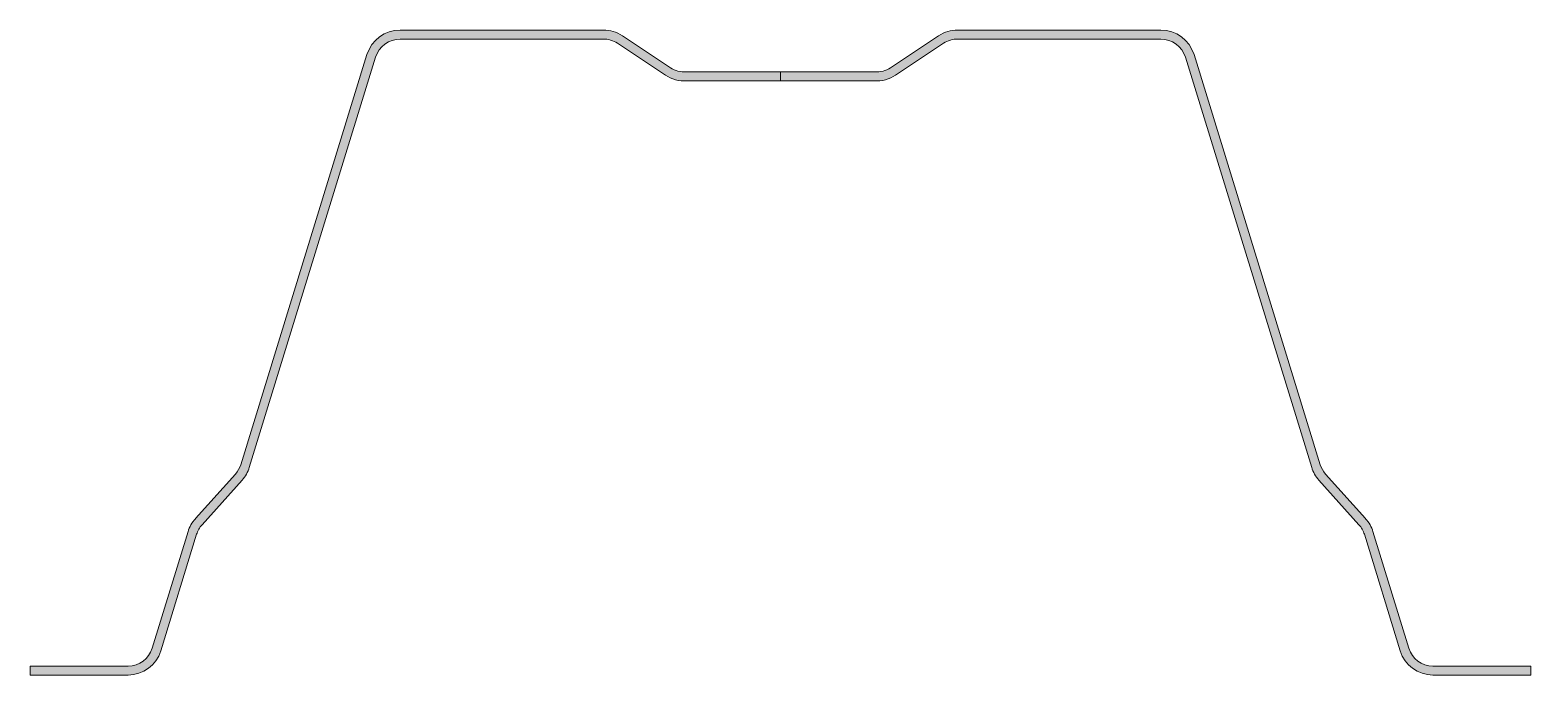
# Model space of a CAD drawing. Header units: metres. Extents: x 0 to 250, y 0 to 108.
import ezdxf

# ---------------------------------------------------------------- set-up
doc = ezdxf.new("R2010")
doc.units = ezdxf.units.M
doc.layers.add('A-DETL-GENF', color=92, linetype='Continuous', lineweight=18)

# ---------------------------------------------------------------- blocks, each defined once
blk = doc.blocks.new('27 SAB stalen dak 106 - 27 DI SAB stalen dak 106 s e-4419907-00_0 Basismaterialen')
at = {"layer": 'A-DETL-GENF'}
for points in [[(0, 0), (16.33, 0), (17.76, 0.18), (19.1, 0.72), (20.27, 1.58), (21.18, 2.71), (21.77, 4.02), (27.75, 23.45), (28.12, 24.3), (28.66, 25.05), (35.32, 32.48), (36.04, 33.48), (36.52, 34.61), (57.56, 102.95), (58.01, 103.95), (58.69, 104.79), (59.57, 105.44), (60.58, 105.85), (61.67, 106), (95.46, 106), (96.3, 105.92), (97.1, 105.67), (97.85, 105.28), (105.83, 99.96), (106.93, 99.39), (108.12, 99.07), (109.36, 99.02), (125, 99.02), (125, 100.52), (108.38, 100.55), (107.48, 100.78), (106.66, 101.21), (98.68, 106.53), (97.68, 107.06), (96.59, 107.39), (95.46, 107.5), (61.67, 107.49), (60.21, 107.3), (58.84, 106.75), (57.66, 105.88), (56.73, 104.73), (56.12, 103.39), (35.09, 35.05), (34.73, 34.22), (34.2, 33.49), (27.54, 26.06), (26.81, 25.04), (26.32, 23.89), (20.34, 4.46), (19.9, 3.49), (19.23, 2.67), (18.37, 2.03), (17.35, 1.63), (16.33, 1.5), (0, 1.5)], [(233.67, 0), (250, 0), (250, 1.5), (233.67, 1.5), (232.62, 1.64), (231.63, 2.03), (230.77, 2.67), (230.1, 3.49), (229.66, 4.46), (223.68, 23.89), (223.19, 25.04), (222.46, 26.06), (215.8, 33.49), (215.27, 34.22), (214.91, 35.05), (193.88, 103.39), (193.27, 104.73), (192.34, 105.88), (191.16, 106.75), (189.79, 107.3), (188.33, 107.5), (154.54, 107.5), (153.41, 107.39), (152.32, 107.06), (151.32, 106.53), (143.34, 101.21), (142.52, 100.78), (141.62, 100.55), (140.69, 100.52), (125, 100.52), (125, 99.02), (141.88, 99.07), (143.07, 99.39), (144.17, 99.96), (152.15, 105.28), (152.9, 105.67), (153.7, 105.92), (154.54, 106), (188.33, 105.99), (189.42, 105.85), (190.43, 105.44), (191.31, 104.79), (191.99, 103.95), (192.44, 102.95), (213.48, 34.61), (213.96, 33.48), (214.68, 32.48), (221.34, 25.05), (221.88, 24.3), (222.25, 23.45), (228.23, 4.02), (228.82, 2.71), (229.73, 1.58), (230.9, 0.72), (232.24, 0.18)]]:
    blk.add_hatch(color=256, dxfattribs=at).paths.add_polyline_path(points)
for p, q in [((95.46, 107.5), (61.67, 107.5)), ((61.67, 106), (95.46, 106)), ((97.85, 105.28), (105.83, 99.96)), ((106.66, 101.21), (98.68, 106.53)), ((151.32, 106.53), (143.34, 101.21)), ((144.17, 99.96), (152.15, 105.28)), ((188.33, 107.5), (154.54, 107.5)), ((154.54, 106), (188.33, 106)), ((56.12, 103.39), (35.09, 35.05)), ((36.52, 34.61), (57.56, 102.95)), ((192.44, 102.95), (213.48, 34.61)), ((214.91, 35.05), (193.88, 103.39)), ((125, 100.52), (109.31, 100.52)), ((140.69, 100.52), (125, 100.52)), ((125, 100.52), (125, 99.02)), ((109.36, 99.02), (125, 99.02)), ((125, 99.02), (140.64, 99.02)), ((34.2, 33.49), (27.54, 26.06)), ((222.46, 26.06), (215.8, 33.49)), ((28.66, 25.05), (35.32, 32.48)), ((214.68, 32.48), (221.34, 25.05)), ((26.32, 23.89), (20.34, 4.46)), ((21.77, 4.02), (27.75, 23.45)), ((222.25, 23.45), (228.23, 4.02)), ((229.66, 4.46), (223.68, 23.89)), ((16.33, 1.5), (0, 1.5)), ((0, 1.5), (0, 0)), ((0, 0), (16.33, 0)), ((250, 1.5), (233.67, 1.5)), ((233.67, 0), (250, 0)), ((250, 0), (250, 1.5))]:
    blk.add_line(p, q, dxfattribs=at)
for centre, radius, start, end in [((95.46, 101.7), 5.8, 56.3316, 90.0201), ((154.54, 101.7), 5.8, 89.9799, 123.6684), ((61.67, 101.69), 5.8, 90.0217, 162.8917), ((61.67, 101.69), 4.3, 90.0217, 162.8917), ((95.46, 101.7), 4.3, 56.3316, 90.0234), ((154.54, 101.7), 4.3, 89.9766, 123.6684), ((188.33, 101.69), 5.8, 17.1083, 89.9783), ((188.33, 101.69), 4.3, 17.1083, 89.9783), ((108.99, 104.71), 4.2, 236.3316, 274.3498), ((141.01, 104.71), 4.2, 265.6502, 303.6684), ((108.99, 104.71), 5.7, 236.3316, 273.7336), ((141.01, 104.71), 5.7, 266.2664, 303.6684), ((31.08, 36.29), 4.2, 318.1317, 342.8917), ((218.92, 36.29), 4.2, 197.1083, 221.8683), ((31.08, 36.29), 5.7, 318.1317, 342.8917), ((218.92, 36.29), 5.7, 197.1083, 221.8683), ((31.86, 22.18), 5.8, 138.1317, 162.8917), ((31.86, 22.18), 4.3, 138.1317, 162.8917), ((218.14, 22.18), 4.3, 17.1083, 41.8683), ((218.14, 22.18), 5.8, 17.1083, 41.8683), ((16.33, 5.7), 4.2, 270, 342.8917), ((16.33, 5.7), 5.7, 270, 342.8917), ((233.67, 5.7), 5.7, 197.1083, 270), ((233.67, 5.7), 4.2, 197.1083, 270)]:
    blk.add_arc(centre, radius, start, end, dxfattribs=at)

msp = doc.modelspace()

# ---------------------------------------------------------------- block references
msp.add_blockref('27 SAB stalen dak 106 - 27 DI SAB stalen dak 106 s e-4419907-00_0 Basismaterialen', (0, 0))

doc.saveas('drawing.dxf')
